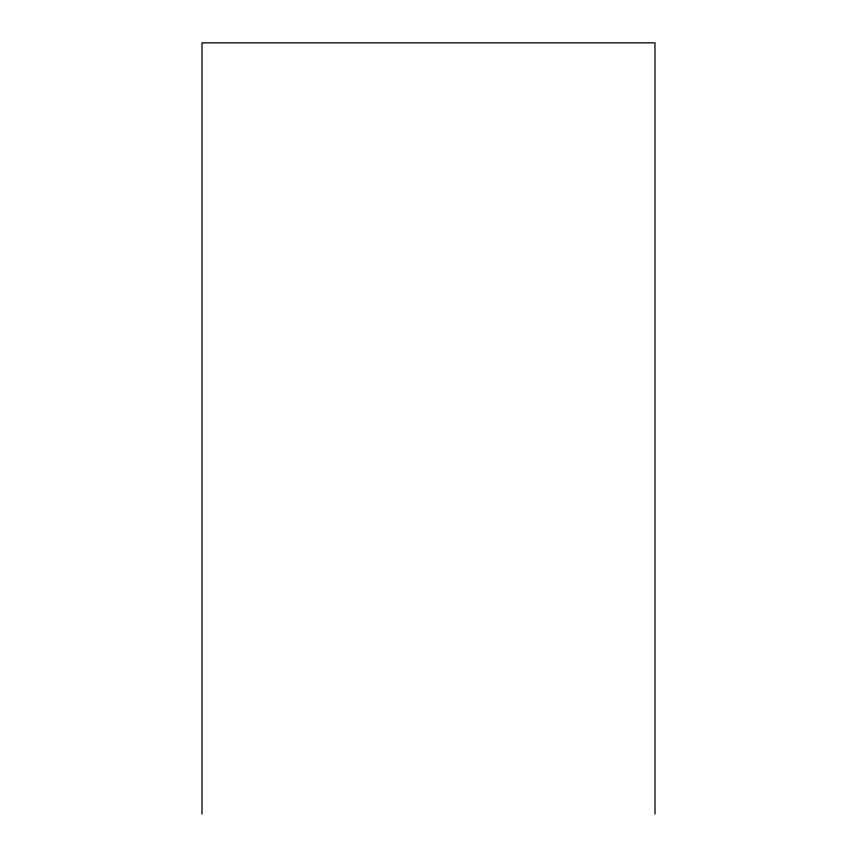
<?xml version="1.0" encoding="UTF-8"?>
<svg xmlns="http://www.w3.org/2000/svg" width="857" height="857" viewBox="0 0 857 857"><rect width="100%" height="100%" fill="white"/><g stroke="black" fill="none" stroke-linecap="round" stroke-linejoin="round"><path stroke-width="1.29" d="M654.984 814.15L654.984 42.85L202.016 42.85L202.016 814.15"/></g></svg>
